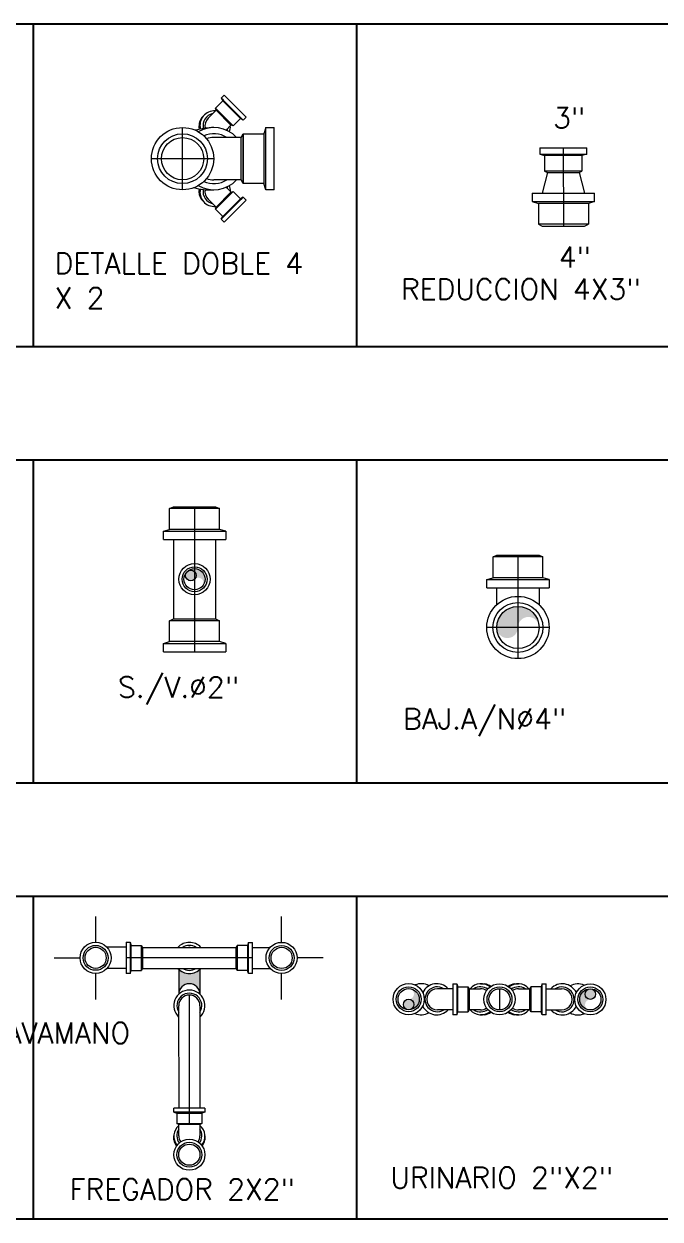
# Model space of a CAD drawing. Header units: inches. Extents: x 6.703 to 7.022, y 0.6 to 1.001.
# Drawn here: x 6.807 to 6.8672, y 0.6 to 0.7133 of the extents above; entities that cross this region are included whole.
import ezdxf

# ---------------------------------------------------------------- set-up
doc = ezdxf.new("R2010")
doc.units = ezdxf.units.IN
doc.header["$MEASUREMENT"] = 0
for name, pattern in [('CENTERX2', [4, 2.5, -0.5, 0.5, -0.5]), ('DASHDOTX2', [50.8, 25.4, -12.7, 0, -12.7]), ('DASHED2', [0.375, 0.25, -0.125])]:
    doc.linetypes.add(name, pattern=pattern)
for name, color, linetype in [('00', 7, 'Continuous'), ('EJEX2', 41, 'CENTERX2'), ('S.V.BAJ.', 8, 'DASHED2'), ('Tubo', 122, 'Continuous')]:
    doc.layers.add(name, color=color, linetype=linetype)
doc.styles.add('ROMANS', font='romans')

msp = doc.modelspace()

# ---------------------------------------------------------------- hatches: boundary and pattern name
at = {"layer": 'Tubo', "linetype": 'ByBlock', "lineweight": 20, "ltscale": 0.36}
h = msp.add_hatch(color=256, dxfattribs=at)
h.paths.add_polyline_path([(6.82242371874912, 0.6613695070591182, 0.1989123672849006), (6.822277272292152, 0.6610159540363519, 0.668178637782708), (6.823130824794903, 0.6606624010133171)])
h.paths.add_polyline_path([(6.823130824794912, 0.660662401013335, 0.1989123674710756), (6.823277271252141, 0.6610159540363519, 0.6681786380573839), (6.82242371874912, 0.6613695070591182)])
h.paths.add_polyline_path([(6.823277271252141, 0.6610159540363519, -0.1989123674710756), (6.823130824794912, 0.660662401013335), (6.823837930840938, 0.6613695070588677, 0.4142135623693872), (6.82242371874938, 0.6613695070593689, -0.6681786377853897)])
h.paths.add_polyline_path([(6.82398437729779, 0.6603088479904433, -0.1989123673797501), (6.823837930840696, 0.6599552949675517, 0.198912367379351), (6.824130823754892, 0.660662401013335, 0.1989123672881908), (6.823837930840938, 0.6613695070588677), (6.823130824795038, 0.6606624010134603, -0.6681786377918637)])
h = msp.add_hatch(color=256, dxfattribs=at)
h.paths.add_polyline_path([(6.853757889484291, 0.6560324295368868), (6.853757879638636, 0.6560836577571757), (6.851756545078919, 0.6560836577571757, 0.9747306432653123)])
h.paths.add_polyline_path([(6.851756545078919, 0.6560836577571757), (6.853757879638653, 0.6560836577571578), (6.853757869719137, 0.6561352703635662, 0.9745432643515146)])
h.paths.add_polyline_path([(6.853757494744775, 0.6580863127197158, 0.4139640743229706), (6.851756545078928, 0.6560836577571757, -0.9745432640484393), (6.853757869719128, 0.6561352703636378)])
h.paths.add_polyline_path([(6.853757494744775, 0.6580863127197158), (6.853757869719128, 0.65613527036362, -0.00380896540080415), (6.853758539985437, 0.6561200292236745, -0.9820091724655646), (6.85576185645732, 0.6560836577571757, 0.4144630944438313)])
msp.add_hatch(color=256, dxfattribs=at).paths.add_polyline_path([(6.82163532799729, 0.6236781614313441), (6.821635676080437, 0.6213360154508716, -0.9881352372366456), (6.823642938604061, 0.6213123560613386), (6.823642587018411, 0.6236780693153038, -0.3921718242206901)])
h = msp.add_hatch(color=256, dxfattribs=at)
h.paths.add_polyline_path([(6.843412486568204, 0.6198396230322537), (6.8434131195975, 0.6208407228764171), (6.843361395651896, 0.6208407555832341, 0.9496667362757555)])
h.paths.add_polyline_path([(6.843464843543175, 0.620840690169636), (6.8434131195975, 0.6208407228764171), (6.843412486568204, 0.6198396230322537, 0.9496667362757555)])
h.paths.add_polyline_path([(6.843464843543104, 0.620840690169636, -0.9496667360437758), (6.843412486568204, 0.6198396230322716, 0.4134339820242169), (6.844416888311452, 0.62084008815949)])
h.paths.add_polyline_path([(6.843413756006579, 0.6218471675751645, -1), (6.843413121287396, 0.620843395303727, -0.02581634229149048), (6.843464843543175, 0.620840690169636), (6.844416888311452, 0.62084008815949, 0.4149935726945053)])
h = msp.add_hatch(color=256, dxfattribs=at)
h.paths.add_polyline_path([(6.860621222309062, 0.6218309418550696), (6.860620589279767, 0.6208298420109062), (6.860672313225371, 0.6208298093040892, 0.9496667362757555)])
h.paths.add_polyline_path([(6.860568865334082, 0.6208298747176962), (6.860620589279767, 0.6208298420109062), (6.860621222309062, 0.6218309418550696, 0.9496667362757555)])
h.paths.add_polyline_path([(6.860568865334154, 0.6208298747176962, -0.9496667360437758), (6.860621222309062, 0.6218309418550517, 0.4134339820242169), (6.859616820565814, 0.6208304767278422)])
h.paths.add_polyline_path([(6.860619952870678, 0.6198233973121587, -1), (6.86062058758987, 0.6208271695835963, -0.02581634229149048), (6.860568865334082, 0.6208298747176962), (6.859616820565814, 0.6208304767278422, 0.4149935726945053)])

# ---------------------------------------------------------------- linework, layer by layer
at = {"layer": 'EJEX2', "linetype": 'DASHDOTX2', "lineweight": 9, "ltscale": 0.02}
for p, q in [((6.821993906305192, 0.6975778503679009), (6.821993906305192, 0.7034833619427101)), ((6.858056603329236, 0.7015544842291243), (6.858069933345959, 0.6941292875970112)), ((6.824946662092596, 0.7005306061552965), (6.819041150517787, 0.7005306061553145)), ((6.823127768727224, 0.6675333876864267), (6.823130410485638, 0.6537879609123951)), ((6.853761842526539, 0.662955068970936), (6.853758065562224, 0.653130902306114)), ((6.856711956437411, 0.6560836577571757), (6.850806445098837, 0.6560836577571757)), ((6.813758319988539, 0.6287019828813908), (6.813758413898548, 0.6262413517912333)), ((6.831375490850659, 0.6262369444614319), (6.831375396940649, 0.6286975755515983)), ((6.809821462738093, 0.6247648251190712), (6.812282093828251, 0.6247649190290898)), ((6.828627494899144, 0.6247611124781969), (6.816650533325382, 0.624762103285601)), ((6.835312554703013, 0.6247607183011521), (6.832851923612847, 0.6247606243911334)), ((6.813758526590439, 0.6232885989587824), (6.813758620500457, 0.6208279678686249)), ((6.831375697452567, 0.6208235605388235), (6.831375603542549, 0.6232841916289898)), ((6.8226404055846, 0.6089720704922517), (6.822638679071007, 0.6212337824828814)), ((6.852017489157843, 0.6218390547150991), (6.852016219719423, 0.6198315101721973))]:
    msp.add_line(p, q, dxfattribs=at)
at = {"layer": 'S.V.BAJ.', "linetype": 'ByBlock', "ltscale": 0.36}
for p, q in [((6.74662477880544, 0.7133070866141794), (7.022294070144021, 0.7133070866141794)), ((6.807884621325126, 0.682677165354345), (6.807884621325126, 0.7133070866141794)), ((6.838514542584961, 0.682677165354345), (6.838514542584961, 0.7133070866141794)), ((7.022294070144021, 0.682677165354345), (6.74662477880544, 0.682677165354345)), ((6.74662477880544, 0.6719685039370068), (7.022294070144021, 0.6719685039370068)), ((6.807884621325126, 0.6413385826771725), (6.807884621325126, 0.6719685039370068)), ((6.838514542584961, 0.6413385826771725), (6.838514542584961, 0.6719685039370068)), ((7.022294070144021, 0.6413385826771725), (6.74662477880544, 0.6413385826771725)), ((6.74662477880544, 0.6306299212598523), (7.022294070144021, 0.6306299212598523)), ((6.807884621325126, 0.6), (6.807884621325126, 0.6306299212598523)), ((6.838514542584961, 0.6), (6.838514542584961, 0.6306299212598523)), ((7.022294070144021, 0.6), (6.74662477880544, 0.6))]:
    msp.add_line(p, q, dxfattribs=at)
at = {"layer": 'Tubo', "linetype": 'ByBlock', "lineweight": 20, "ltscale": 0.36}
for p, q in [((6.825799255515085, 0.7060055879390247), (6.825103147378957, 0.7053097555685115)), ((6.825654547752449, 0.7062784369579334), (6.825932991006864, 0.7065567699061637)), ((6.825863297463591, 0.7060696045171039), (6.825654547752449, 0.7062784369579334)), ((6.825654547752449, 0.7062784369579334), (6.825799255515085, 0.7060055879390247)), ((6.827742044863943, 0.7041901125496209), (6.825654547752449, 0.7062784369579334)), ((6.825799255515085, 0.7060055879390247), (6.82746925320427, 0.7043349284123891)), ((6.828020488118377, 0.7044684454977976), (6.825932991006864, 0.7065567699061637)), ((6.824405592320322, 0.704358974318157), (6.825166993591456, 0.7051212930018141)), ((6.825103147378957, 0.7053097555685115), (6.826773145068178, 0.7036390960418402)), ((6.825167138586574, 0.7051176550933854), (6.825103147378957, 0.7053097555685115)), ((6.826581069963478, 0.7037031633607899), (6.825167138586574, 0.7051176550933854)), ((6.823791634355088, 0.7044162890487915), (6.82407007760952, 0.7046946219970398)), ((6.826581069963478, 0.7037031633607899), (6.826118557707574, 0.7032408510533833)), ((6.826773145068178, 0.7036390960418402), (6.826581069963478, 0.7037031633607899)), ((6.82746925320427, 0.7043349284123891), (6.826773145068178, 0.7036390960418402)), ((6.827742044863943, 0.7041901125496209), (6.82746925320427, 0.7043349284123891)), ((6.828020488118377, 0.7044684454977976), (6.827742044863943, 0.7041901125496209)), ((6.827542685710377, 0.7025306060752854), (6.824946662092588, 0.7025306060752854)), ((6.827542685710386, 0.7025306060753033), (6.827723788065348, 0.7028928107852095)), ((6.827542685710386, 0.6985306062352898), (6.827542685710386, 0.7025306060753033)), ((6.827542685710386, 0.6985306062352898), (6.827542685710386, 0.7025306060753033)), ((6.827723788065348, 0.7028928107852095), (6.827723788065348, 0.6981684015253657)), ((6.827723788065348, 0.6981684015253657), (6.827723788065348, 0.7028928107852095)), ((6.827723788065348, 0.7028928107852095), (6.829692291923624, 0.7028928107852095)), ((6.829873394278585, 0.7034833619426922), (6.829692291923624, 0.7028928107852095)), ((6.829692291923624, 0.7028928107852095), (6.829692291923624, 0.6981684015253657)), ((6.829873394278585, 0.697577850367883), (6.829873394278585, 0.7034833619426922)), ((6.829873394278585, 0.7034833619426922), (6.830660795821895, 0.7034833619426922)), ((6.829873394278585, 0.7028928107852095), (6.829873394278585, 0.7034833619426922)), ((6.830660795821895, 0.697577850367883), (6.830660795821895, 0.7034833619426922)), ((6.855842036488685, 0.7015544842291243), (6.860271170169778, 0.7015544842291243)), ((6.855842036488685, 0.7015544842291243), (6.855842036488685, 0.7009639330716415)), ((6.860271170169769, 0.7009639330716415), (6.860271170169778, 0.7015544842291243)), ((6.855842036488685, 0.7009639330716415), (6.860271170169769, 0.7009639330716415)), ((6.855842036488685, 0.7009639330716415), (6.856284949856779, 0.7008281063054065)), ((6.859828256801666, 0.7008281063054245), (6.856284949856779, 0.7008281063054065)), ((6.856284949856779, 0.7008281063054065), (6.856284949856787, 0.6993517284117177)), ((6.860271170169769, 0.7009639330716415), (6.859828256801666, 0.7008281063054245)), ((6.859828256801666, 0.7008281063054245), (6.859828256801675, 0.6993517284117177)), ((6.856556603389231, 0.6992159016455006), (6.856071601494772, 0.6972473977085034)), ((6.859828256801675, 0.6993517284117177), (6.856284949856787, 0.6993517284117177)), ((6.856284949856787, 0.6993517284117177), (6.856556603389231, 0.6992159016455006)), ((6.856556603389231, 0.6992159016455006), (6.859556603269223, 0.6992159016455006)), ((6.859556603269223, 0.6992159016455006), (6.859828256801675, 0.6993517284117177)), ((6.859556603269223, 0.6992159016455006), (6.860071601334777, 0.6972473977085034)), ((6.827542685710386, 0.6985306062352898), (6.824946662092588, 0.6985306062352898)), ((6.827723788065348, 0.6981684015253657), (6.827542685710386, 0.6985306062352898)), ((6.829692291923624, 0.6981684015253657), (6.827723788065348, 0.6981684015253657)), ((6.829873394278585, 0.697577850367883), (6.829692291923624, 0.6981684015253657)), ((6.829873394278585, 0.697577850367883), (6.829873394278585, 0.6981684015253657)), ((6.82677347165616, 0.6974217808545011), (6.825102812129497, 0.6957517831652622)), ((6.825166879448447, 0.6959438582699798), (6.826581371181033, 0.697357789646884)), ((6.825653828637287, 0.6947828833695142), (6.827742153045581, 0.696870380481018)), ((6.826120976764913, 0.6978214085267881), (6.826585009089453, 0.6973579346420027)), ((6.826581371181033, 0.697357789646884), (6.82677347165616, 0.6974217808545011)), ((6.827469304026673, 0.6967256727183732), (6.82677347165616, 0.6974217808545011)), ((6.827742153045581, 0.696870380481018), (6.827469304026673, 0.6967256727183732)), ((6.827533320604751, 0.6966616307698676), (6.827742153045581, 0.696870380481018)), ((6.827742153045581, 0.696870380481018), (6.828020485993821, 0.6965919372266026)), ((6.830660795821895, 0.697577850367883), (6.829873394278585, 0.697577850367883)), ((6.855117177558554, 0.6972473977085034), (6.861022689133355, 0.6972473977085034)), ((6.855117177558554, 0.6972473977085034), (6.855117177558554, 0.696459996165211)), ((6.856071601494772, 0.6972473977085034), (6.860071601334777, 0.6972473977085034)), ((6.861022689133355, 0.696459996165211), (6.861022689133355, 0.6972473977085034)), ((6.824070013676322, 0.6963673535124159), (6.823791680728136, 0.6966457967668491)), ((6.825166879448447, 0.6959438582699798), (6.824406930014162, 0.6967041363797783)), ((6.825102812129497, 0.6957517831652622), (6.825166879448447, 0.6959438582699798)), ((6.825798644500046, 0.695055675029188), (6.825102812129497, 0.6957517831652622)), ((6.827469304026673, 0.6967256727183732), (6.825798644500046, 0.695055675029188)), ((6.825932161585454, 0.6945044401150808), (6.828020485993821, 0.6965919372266026)), ((6.855117177558554, 0.696459996165211), (6.861022689133355, 0.696459996165211)), ((6.855117177558554, 0.696459996165211), (6.855707728716038, 0.696459996165211)), ((6.855117177558554, 0.696459996165211), (6.855707728716038, 0.696278893810249)), ((6.860432137975882, 0.696278893810249), (6.855707728716038, 0.696278893810249)), ((6.855707728716038, 0.696278893810249), (6.855707728716038, 0.6943103899519733)), ((6.860432137975882, 0.696459996165211), (6.861022689133355, 0.696459996165211)), ((6.861022689133355, 0.696459996165211), (6.860432137975882, 0.696278893810249)), ((6.860432137975882, 0.696278893810249), (6.860432137975882, 0.6943103899519733)), ((6.825653828637287, 0.6947828833695142), (6.825798644500046, 0.695055675029188)), ((6.825932161585454, 0.6945044401150808), (6.825653828637287, 0.6947828833695142)), ((6.860432137975882, 0.6943103899519733), (6.855707728716038, 0.6943103899519733)), ((6.855707728716038, 0.6943103899519733), (6.856069933425953, 0.6941292875970112)), ((6.856069933425953, 0.6941292875970112), (6.860069933265957, 0.6941292875970112)), ((6.860069933265957, 0.6941292875970112), (6.860432137975882, 0.6943103899519733)), ((6.820765564191796, 0.6673522853386976), (6.821127768887219, 0.6675333876864267)), ((6.821127768887219, 0.6675333876864267), (6.82512776856723, 0.6675333876864267)), ((6.82512776856723, 0.6675333876864267), (6.825489973262652, 0.6673522853386976)), ((6.825489973262652, 0.6673522853386976), (6.820765564191796, 0.6673522853386976)), ((6.820765564191796, 0.6653837815591791), (6.820765564191796, 0.6673522853386976)), ((6.825489973262652, 0.6653837815591791), (6.825489973262652, 0.6673522853386976)), ((6.820175013057929, 0.6652026792114679), (6.820765564191796, 0.6653837815591791)), ((6.820175013057929, 0.6652026792114679), (6.826080524396501, 0.6652026792114679)), ((6.820175013057929, 0.6652026792114679), (6.820765564191796, 0.6652026792114679)), ((6.820175013057929, 0.6644152776996498), (6.820175013057929, 0.6652026792114679)), ((6.825489973262652, 0.6653837815591791), (6.820765564191796, 0.6653837815591791)), ((6.826080524396501, 0.6652026792114679), (6.825489973262652, 0.6653837815591791)), ((6.825489973262652, 0.6652026792114679), (6.826080524396501, 0.6652026792114679)), ((6.826080524396501, 0.6652026792114679), (6.826080524396501, 0.6644152776996498)), ((6.820175013057929, 0.6644152776996498), (6.826080524396501, 0.6644152776996498)), ((6.821130410645633, 0.6644152776996498), (6.821130410645642, 0.656906070899172)), ((6.825130410325643, 0.6644152776996498), (6.825130410325652, 0.656906070899172)), ((6.85139963799111, 0.662773966623207), (6.851761842686533, 0.662955068970936)), ((6.851761842686533, 0.662955068970936), (6.855761842366544, 0.662955068970936)), ((6.855761842366544, 0.662955068970936), (6.856124047061966, 0.662773966623207)), ((6.85139963799111, 0.6608054628436885), (6.85139963799111, 0.662773966623207)), ((6.856124047061966, 0.662773966623207), (6.85139963799111, 0.662773966623207)), ((6.856124047061966, 0.6608054628436885), (6.856124047061966, 0.662773966623207)), ((6.850809086857243, 0.6606243604959773), (6.85139963799111, 0.6608054628436885)), ((6.850809086857243, 0.6606243604959773), (6.856714598195816, 0.6606243604959773)), ((6.850809086857243, 0.6598369589841592), (6.850809086857243, 0.6606243604959773)), ((6.850809086857243, 0.6606243604959773), (6.85139963799111, 0.6606243604959773)), ((6.856124047061966, 0.6608054628436885), (6.85139963799111, 0.6608054628436885)), ((6.856714598195816, 0.6606243604959773), (6.856124047061966, 0.6608054628436885)), ((6.856124047061966, 0.6606243604959773), (6.856714598195816, 0.6606243604959773)), ((6.856714598195816, 0.6606243604959773), (6.856714598195816, 0.6598369589841592)), ((6.850809086857243, 0.6598369589841592), (6.856714598195816, 0.6598369589841592)), ((6.851743452576638, 0.6598369589841412), (6.851743452576638, 0.6582413243836612)), ((6.855759200608129, 0.6598369589841412), (6.855759200608129, 0.6582559299966743)), ((6.82076820595022, 0.6567249685514429), (6.821130410645642, 0.656906070899172)), ((6.825492615021075, 0.6567249685514429), (6.82076820595022, 0.6567249685514429)), ((6.82076820595022, 0.6547564647719244), (6.82076820595022, 0.6567249685514429)), ((6.821130410645642, 0.656906070899172), (6.825130410325652, 0.656906070899172)), ((6.825130410325652, 0.656906070899172), (6.825492615021075, 0.6567249685514429)), ((6.825492615021075, 0.6547564647719244), (6.825492615021075, 0.6567249685514429)), ((6.820177654816352, 0.6545753624242132), (6.82076820595022, 0.6547564647719244)), ((6.820177654816352, 0.6545753624242132), (6.826083166154925, 0.6545753624242132)), ((6.820177654816352, 0.6545753624242132), (6.82076820595022, 0.6545753624242132)), ((6.820177654816352, 0.6537879609123951), (6.820177654816352, 0.6545753624242132)), ((6.820177654816352, 0.6537879609123951), (6.826083166154925, 0.6537879609123951)), ((6.825492615021075, 0.6547564647719244), (6.82076820595022, 0.6547564647719244)), ((6.826083166154925, 0.6545753624242132), (6.825492615021075, 0.6547564647719244)), ((6.825492615021075, 0.6545753624242132), (6.826083166154925, 0.6545753624242132)), ((6.826083166154925, 0.6545753624242132), (6.826083166154925, 0.6537879609123951)), ((6.814842471111395, 0.6257672874252915), (6.814842471111395, 0.6257672874252915)), ((6.816649230081063, 0.6257647745913317), (6.814843947083046, 0.625765688799812)), ((6.816650825818986, 0.6262384791424693), (6.816650240831779, 0.6232857274287327)), ((6.816650825818986, 0.6262384791424693), (6.817044526047451, 0.626238401144168)), ((6.817044526047451, 0.626238401144168), (6.817043941060279, 0.623285649430485)), ((6.817044526047451, 0.626238401144168), (6.817135018601276, 0.6259431080331795)), ((6.817134550611539, 0.6235809066622475), (6.817135018601276, 0.6259431080331795)), ((6.817135018601276, 0.6259431080331795), (6.818119269172527, 0.6259429130374976)), ((6.81811880118279, 0.6235807116665119), (6.818119269172527, 0.6259429130374976)), ((6.818119269172527, 0.6259429130374976), (6.818209784345878, 0.625761792992774)), ((6.818209784345878, 0.625761792992774), (6.818209388114576, 0.6237617958319917)), ((6.818209784345878, 0.625761792992774), (6.827068639828456, 0.6257599990296748)), ((6.827068243597152, 0.6237600018688925), (6.827068639828456, 0.6257599990296748)), ((6.827068639828456, 0.6257599990296748), (6.827159226760241, 0.6259410831951546)), ((6.827159226760241, 0.6259410831951546), (6.827158758770504, 0.6235788818241689)), ((6.828143477331492, 0.625940888199419), (6.827159226760241, 0.6259410831951546)), ((6.828143477331492, 0.625940888199419), (6.828143009341756, 0.6235786868284869)), ((6.828234086882752, 0.6262361454311816), (6.828143477331492, 0.625940888199419)), ((6.82823350189558, 0.6232833937174986), (6.828234086882752, 0.6262361454311816)), ((6.828234028384034, 0.625940870259815), (6.828234086882752, 0.6262361454311816)), ((6.828234086882752, 0.6262361454311816), (6.828627787111252, 0.6262360674329338)), ((6.828627202124045, 0.6232833157191972), (6.828627787111252, 0.6262360674329338)), ((6.828629194093272, 0.6257570174311172), (6.830288829441449, 0.6257599337672085)), ((6.816649230081098, 0.6237647767513376), (6.814845262325588, 0.6237656904816707)), ((6.817043941060279, 0.623285649430485), (6.816650240831779, 0.6232857274287327)), ((6.817043999558996, 0.6235809246018514), (6.817043941060279, 0.623285649430485)), ((6.817043941060279, 0.623285649430485), (6.817134550611539, 0.6235809066622475)), ((6.817134550611539, 0.6235809066622475), (6.81811880118279, 0.6235807116665119)), ((6.818209388114576, 0.6237617958319917), (6.81811880118279, 0.6235807116665119)), ((6.818209388114235, 0.6237617941137449), (6.827068243596812, 0.6237600001506457)), ((6.82163532799729, 0.6236781614313441), (6.821635679557678, 0.6213126181595575)), ((6.823642587018411, 0.6236780693153038), (6.823642938626225, 0.6213122068835022)), ((6.827158758770504, 0.6235788818241689), (6.827068243597152, 0.6237600018688925)), ((6.828143009341756, 0.6235786868284869), (6.827158758770504, 0.6235788818241689)), ((6.82823350189558, 0.6232833937174986), (6.828143009341756, 0.6235786868284869)), ((6.828627202124045, 0.6232833157191972), (6.82823350189558, 0.6232833937174986)), ((6.828629194093236, 0.6237570195911231), (6.830289994535967, 0.6237599368710658)), ((6.847588360920702, 0.6223144783523739), (6.847586493796094, 0.6193617271710139)), ((6.847588360920702, 0.6223144783523739), (6.84798206107818, 0.6223142294024226)), ((6.84798206107818, 0.6223142294024226), (6.847980193953608, 0.6193614782211074)), ((6.84798206107818, 0.6223142294024226), (6.848072425401943, 0.622018897025782)), ((6.850222376547475, 0.6223127933337599), (6.850616076704988, 0.6223125443838087)), ((6.853419499296851, 0.6223107716848388), (6.853813199454399, 0.6223105227349234)), ((6.856053514923659, 0.6223090866662159), (6.855962777174986, 0.6220138688065685)), ((6.856051647799087, 0.6193563354849096), (6.856053514923659, 0.6223090866662159)), ((6.856053328211217, 0.6220138115480853), (6.856053514923659, 0.6223090866662159)), ((6.856053514923659, 0.6223090866662159), (6.856447215081172, 0.6223088377163184)), ((6.856445347956565, 0.6193560865349494), (6.856447215081172, 0.6223088377163184)), ((6.847588061902906, 0.6218415987416837), (6.846132636526889, 0.6218427759065842)), ((6.848070931702281, 0.6196566960807548), (6.848072425401943, 0.622018897025782)), ((6.848072425401943, 0.622018897025782), (6.849056675795718, 0.6220182746509664)), ((6.849055182096055, 0.6196560737058856), (6.849056675795718, 0.6220182746509664)), ((6.849056675795718, 0.6220182746509664), (6.849147112314983, 0.6218371153200195)), ((6.849147112314983, 0.6218371153200195), (6.849145847649298, 0.6198371185198303)), ((6.849147112314983, 0.6218371153200195), (6.850222075318102, 0.6218364161431477)), ((6.853812899359166, 0.6218359393434596), (6.854890332251928, 0.6218361202115289)), ((6.854886596562283, 0.6198334495673038), (6.854887861227968, 0.621833446367493)), ((6.854887861227968, 0.621833446367493), (6.854978526781211, 0.6220144911814377)), ((6.854978526781211, 0.6220144911814377), (6.854977033081548, 0.6196522902363568)), ((6.855962777174986, 0.6220138688065685), (6.854978526781211, 0.6220144911814377)), ((6.855962777174986, 0.6220138688065685), (6.855961283475323, 0.6196516678615414)), ((6.856446915299831, 0.6218347506008436), (6.857902341788752, 0.6218353335236587)), ((6.821622813710294, 0.6202300100107553), (6.821635841006541, 0.6105328243680507)), ((6.823642451543142, 0.6202300100107553), (6.82364338576355, 0.6105324266414164)), ((6.847586793577436, 0.6198358142864797), (6.846131367088514, 0.6198352313636646)), ((6.849145847649298, 0.6198371185198303), (6.849055182096055, 0.6196560737058856)), ((6.850220809518092, 0.6198346255438637), (6.84914337662533, 0.6198344446757944)), ((6.854886596562283, 0.6198334495673038), (6.853811633559164, 0.6198341487441756)), ((6.854977033081548, 0.6196522902363568), (6.854886596562283, 0.6198334495673038)), ((6.85644564697436, 0.6198289661456396), (6.857901072350368, 0.619827788980748)), ((6.847980193953608, 0.6193614782211074), (6.847586493796094, 0.6193617271710139)), ((6.847980380666049, 0.619656753339238), (6.847980193953608, 0.6193614782211074)), ((6.847980193953608, 0.6193614782211074), (6.848070931702281, 0.6196566960807548)), ((6.848070931702281, 0.6196566960807548), (6.849055182096055, 0.6196560737058856)), ((6.850614209580416, 0.6193597932024845), (6.850220509422867, 0.6193600421524089)), ((6.853811332329792, 0.6193577715535633), (6.853417632172278, 0.6193580205035146)), ((6.855961283475323, 0.6196516678615414), (6.854977033081548, 0.6196522902363568)), ((6.856051647799087, 0.6193563354849096), (6.855961283475323, 0.6196516678615414)), ((6.856445347956565, 0.6193560865349494), (6.856051647799087, 0.6193563354849096)), ((6.821164260602703, 0.6101377156621994), (6.82116433860095, 0.6105314158907)), ((6.821459535774069, 0.6101376571634823), (6.821164260602703, 0.6101377156621994)), ((6.824117012316385, 0.6101371306750283), (6.821164260602703, 0.6101377156621994)), ((6.821164260602703, 0.6101377156621994), (6.821459517834465, 0.6100471061109405)), ((6.824117090314687, 0.610530830903493), (6.82116433860095, 0.6105314158907)), ((6.821459517834465, 0.6100471061109405), (6.82145932283873, 0.6090628555396889)), ((6.821459517834465, 0.6100471061109405), (6.823821719205397, 0.6100466381212035)), ((6.823821719205397, 0.6100466381212035), (6.823821524209715, 0.6090623875499519)), ((6.824117012316385, 0.6101371306750283), (6.823821719205397, 0.6100466381212035)), ((6.824117090314687, 0.610530830903493), (6.824117012316385, 0.6101371306750283)), ((6.821640407004209, 0.6089722686079033), (6.82145932283873, 0.6090628555396889)), ((6.82145932283873, 0.6090628555396889), (6.823821524209715, 0.6090623875499519)), ((6.821638380796079, 0.6078973057579304), (6.821637732087463, 0.6089747384705838)), ((6.823640404164992, 0.6089718723766001), (6.821640407004209, 0.6089722686079033)), ((6.823640404164992, 0.6089718723766001), (6.823640171756305, 0.607896909171226)), ((6.823821524209715, 0.6090623875499519), (6.823640404164992, 0.6089718723766001)), ((6.821163719320808, 0.6075036995520432), (6.821163797319055, 0.6078973997805617)), ((6.824116549032792, 0.6078968147933547), (6.824116471034491, 0.6075031145648719))]:
    msp.add_line(p, q, dxfattribs=at)
for centre, radius in [((6.821993906305183, 0.7005306061552965), 0.002952755787401637), ((6.821993906305174, 0.7005306061552965), 0.002362204629911973), ((6.821993906305192, 0.7005306061552965), 0.001999999920003979), ((6.823130824794912, 0.660662401013335), 0.001476376417298423), ((6.823130824794912, 0.660662401013335), 0.001181101133855196), ((6.823130824794912, 0.660662401013335), 0.0009999989599827558), ((6.822777271772146, 0.6610159540363519), 0.0004999994799945429), ((6.853759200768124, 0.6560836577571757), 0.002952755669286675), ((6.853759200768124, 0.6560836577571757), 0.002366783585527275), ((6.853759200768124, 0.6560836577571757), 0.002002655689201031), ((6.813758470244475, 0.6247649753750079), 0.00147637641732654), ((6.813758470244475, 0.6247649753750079), 0.001181101133821844), ((6.813758470244475, 0.6247649753750079), 0.001003772472130873), ((6.831375547196586, 0.6247605680452064), 0.00147637641732654), ((6.831375547196586, 0.6247605680452064), 0.001181101133821844), ((6.831375547196586, 0.6247605680452064), 0.001003772472130873), ((6.843413121287405, 0.620843395303736), 0.00147637641732654), ((6.852016854438634, 0.6208352824436706), 0.00147637641732654), ((6.860620587589852, 0.6208271695835873), 0.00147637641732654), ((6.843413121287405, 0.620843395303736), 0.001181101133821844), ((6.843413121287405, 0.620843395303736), 0.001003772472130873), ((6.852016854438634, 0.6208352824436706), 0.001181101133821844), ((6.852016854438634, 0.6208352824436706), 0.001003772472130873), ((6.860620587589852, 0.6208271695835873), 0.001181101133821844), ((6.860620587589852, 0.6208271695835873), 0.001003772472130873), ((6.860620904949453, 0.6213290557193195), 0.0005018862360675198), ((6.843412803927814, 0.6203415091679948), 0.0005018862360675198), ((6.822639817476296, 0.6061016955097834), 0.00147637641732654), ((6.822639817476296, 0.6061016955097834), 0.001181101133821844), ((6.822639817476296, 0.6061016955097834), 0.001003772472130873)]:
    msp.add_circle(centre, radius, dxfattribs=at)
for centre, radius, start, end in [((6.824996564550417, 0.703707170065632), 0.001353285079380996, 85.5123246775902, 195.6145564772954), ((6.825113826165191, 0.7036504597928747), 0.001181100708650975, 103.0324936855539, 192.6069220741034), ((6.825053272293964, 0.7035899299101158), 0.001508177613822778, 146.7756369410976, 190.4513715430069), ((6.825113826165191, 0.7036504597928747), 0.0009999986000133589, 134.9886487911576, 193.32919278571), ((6.825170423263723, 0.7035333706810287), 0.001353485798234554, 340.2267752102265, 4.590105681940346), ((6.825082615456707, 0.696606618743698), 0.006878086968215073, 91.13259127596443, 105.84080277739), ((6.824946662092579, 0.7005306061552965), 0.002952755787401637, 42.635610110686, 120.00000000005), ((6.82494666209257, 0.7005306061552965), 0.002362204629911973, 57.85094757377302, 113.5781784779548), ((6.824946662092588, 0.7005306061552965), 0.001999999920003979, 90, 109.7956610084893), ((6.825113826165191, 0.7036504597928747), 0.001181100708650975, 337.6463952443592, 347.1377012097493), ((6.824946662092579, 0.7005306061552965), 0.002952755787401637, 240.0000000001467, 317.364389888646), ((6.82494666209257, 0.7005306061552965), 0.002362204629911973, 246.4218215222344, 302.1490524249764), ((6.824946662092588, 0.7005306061552965), 0.001999999920003979, 250.2043389915096, 270), ((6.82517088615328, 0.6975283636830323), 0.001353285079380996, 355.5123246779594, 19.76234801925101), ((6.824610520138022, 0.7026699801413783), 0.005103212423897652, 252.1309234741198, 273.7767327328343), ((6.825053645997764, 0.6974716559394938), 0.001508177613822778, 172.2056713700564, 213.2016606472403), ((6.824997086768676, 0.6973545049697264), 0.001353485798234554, 167.2638877145489, 274.5901056821483), ((6.825114175880523, 0.6974111020682572), 0.001181100708650975, 170.3195119875911, 257.1377012099629), ((6.825114175880523, 0.6974111020682572), 0.0009999986000133589, 169.7280872771045, 224.9886487924261), ((6.825114175880523, 0.6974111020682572), 0.001181100708650975, 13.0324936858195, 22.34549567776644), ((6.822639007198255, 0.6247608965730974), 0.00147637641732654, 42.62389716387087, 137.3526242836069), ((6.822639007198255, 0.6247608965730974), 0.001181101133821844, 57.83925380177538, 122.1372676454979), ((6.822639007198255, 0.6247608965730974), 0.001003772472130873, 85.01890287543975, 94.9576185720916), ((6.822639007198255, 0.6247608965730974), 0.00147637641732654, 222.6238971638709, 317.3526242834905), ((6.822639007198255, 0.6247608965730974), 0.001181101133821844, 237.8392538018827, 302.1372676454979), ((6.822639007198255, 0.6247608965730974), 0.001003772472130873, 265.0189028759487, 274.9576185713279), ((6.822639166154099, 0.6213122068835022), 0.001003772472130873, 0, 180), ((6.84459422074961, 0.6208414081549208), 0.001476376417317603, 59.90817859279313, 113.4817808947991), ((6.846070595271562, 0.6208390424645998), 0.00147637641732654, 42.78922135957404, 154.0642189643332), ((6.850264270622332, 0.6209592138552165), 0.001353485798234554, 50.79037844256256, 139.5652268321499), ((6.850307062113319, 0.6208363636032415), 0.001508177613822778, 54.14354245400549, 78.1767817971346), ((6.853726646763948, 0.6208342012840729), 0.001508177613822778, 101.7507580911724, 125.7839974327231), ((6.853769503047578, 0.6209571824257092), 0.001353285079380996, 40.48744582784347, 129.1391348254116), ((6.857963113605695, 0.6208315224227146), 0.00147637641732654, 25.74808468088531, 137.1846295068838), ((6.859439488127657, 0.6208291567323935), 0.001476376417317603, 66.32547278735719, 119.9082041018533), ((6.822638679071007, 0.6202300100107464), 0.001476376417325004, 312.8405095200968, 226.5986902275913), ((6.822638679071007, 0.6202300100107553), 0.001181101133821844, 328.2243912338871, 211.0618969180118), ((6.822638679071007, 0.6202300100107553), 0.001003772472130873, 0, 180), ((6.846132001807724, 0.6208390036351468), 0.001181101133821844, 58.15027400363069, 301.8263802832319), ((6.846132001807688, 0.6208390036351468), 0.001003772472130873, 89.9435485058268, 270.0821256602059), ((6.850221442985215, 0.6208364177429994), 0.001181100708650975, 54.86135297856284, 122.1128223599129), ((6.850221442985215, 0.6208364177429994), 0.0009999986000133589, 55.27087394126708, 89.96376994244176), ((6.853812265892042, 0.620834147144315), 0.001181100708650975, 58.00761483566054, 125.0661869143859), ((6.853812265892042, 0.620834147144315), 0.0009999986000133589, 89.96376994142398, 124.6566659515855), ((6.857901707069542, 0.6208315612521675), 0.001181101133821844, 238.1502740036644, 121.8263802831952), ((6.857901707069578, 0.6208315612521675), 0.001003772472130873, 269.9435485058268, 90.08212566015519), ((6.846070595271562, 0.6208390424645998), 0.00147637641732654, 205.7480846808853, 317.1846295068869), ((6.850264205829679, 0.6207133824616051), 0.001353285079380996, 220.4874458278679, 309.1391348254116), ((6.850221442985215, 0.6208364177429994), 0.001181100708650975, 238.0076148356971, 305.0661869143859), ((6.850221442985215, 0.6208364177429994), 0.0009999986000133589, 269.9637699414239, 304.6566659515855), ((6.853769438254925, 0.6207113510320978), 0.001353485798234554, 230.7903784425625, 319.5652268321498), ((6.853812265892042, 0.620834147144315), 0.001181100708650975, 234.861352978595, 302.1128223599129), ((6.853812265892042, 0.620834147144315), 0.0009999986000133589, 235.2708739412671, 269.9637699424417), ((6.857963113605695, 0.6208315224227146), 0.00147637641732654, 222.789221359574, 334.0642189643332), ((6.84459422074961, 0.6208414081549208), 0.001476376417317603, 246.3254727873571, 299.9082041018853), ((6.850307062113319, 0.6208363636032415), 0.001508177613822778, 281.7507580911393, 305.7839974327231), ((6.853726646763948, 0.6208342012840729), 0.001508177613822778, 234.1435424539781, 258.1767817971007), ((6.859439488127657, 0.6208291567323935), 0.001476376417317603, 239.9081785928229, 293.4817808947992), ((6.822517156474441, 0.6078542910223566), 0.001353285079380996, 130.5123246779319, 219.1640136754444), ((6.822640173175851, 0.6078971072869045), 0.001181100708650975, 148.0324936858588, 215.0910657645952), ((6.822640173175851, 0.6078971072869045), 0.001181100708650975, 324.8862318286788, 32.13770121003905), ((6.822762987873002, 0.6078543329740888), 0.001353485798234554, 320.8152572927263, 49.59010568222289), ((6.822640156213435, 0.6078114881433686), 0.001508177613822778, 191.7756369414269, 215.8088762827904), ((6.822640173175851, 0.6078971072869045), 0.0009999986000133589, 179.9886487915447, 214.6815448017635), ((6.822640173175851, 0.6078971072869045), 0.0009999986000133589, 325.2957527915021, 359.9886487925689), ((6.822640156213435, 0.6078114881433686), 0.001508177613822778, 324.1684213042449, 348.2016606472648)]:
    msp.add_arc(centre, radius, start, end, dxfattribs=at)

# ---------------------------------------------------------------- texts
at = {"layer": '00', "linetype": 'ByBlock', "lineweight": 9, "char_height": 0.001968503937007874, "width": 0.02598425196850394, "attachment_point": 1, "style": 'ROMANS'}
for s, insert in [('3"', (6.857092721205472, 0.7053840143534817)), ('DETALLE DOBLE 4 X 2', (6.809875848236055, 0.6915885849053844)), ('4"', (6.857620942434923, 0.6921769934317971)), ('REDUCCION 4X3"', (6.842682765080349, 0.689152042096215)), ('S./V.%%c2"', (6.815869481525741, 0.6514208002421648)), ('BAJ.A/N%%c4"', (6.842881989635602, 0.6484024123163653)), ('TRIPLE   LAVAMANO', (6.791120729901271, 0.6186258928930887)), ('URINARIO 2"X2"', (6.841674175108369, 0.6049099753346933)), ('FREGADOR 2X2"', (6.811283089168349, 0.6038063295527639))]:
    msp.add_mtext(s, dxfattribs=dict(at, insert=insert))

doc.saveas('drawing.dxf')
